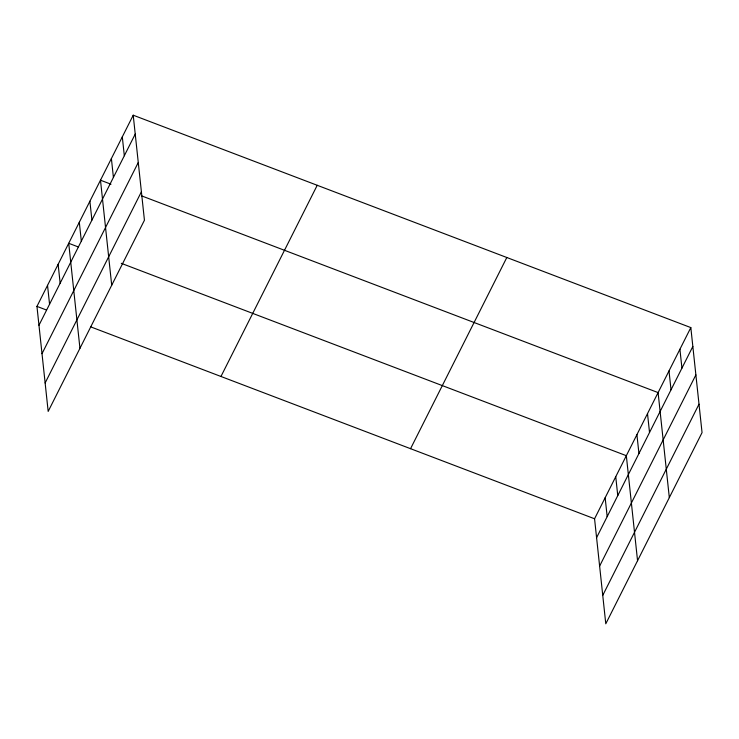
<?xml version="1.0" encoding="UTF-8"?>
<svg xmlns="http://www.w3.org/2000/svg" width="739" height="739" viewBox="0 0 739 739"><rect width="100%" height="100%" fill="white"/><g stroke="black" fill="none" stroke-linecap="round" stroke-linejoin="round"><path stroke-width="1.11" d="M133.214 115.201L144.438 220.222L48.174 411.411L36.95 306.389L133.214 115.201L690.826 327.589L702.05 432.611L605.786 623.799L594.562 518.778L690.826 327.589M38.964 325.271L135.228 134.082M42.003 353.695L138.267 162.506M45.134 382.978L141.398 191.798M220.961 376.474L317.225 185.286M410.551 448.693L506.815 257.505M596.585 537.659L692.84 346.471M599.625 566.083L695.879 374.895M602.747 595.375L699.011 404.187M110.998 184.205L100.486 180.205L111.709 285.226M141.491 195.826L658.098 392.594L669.322 497.615M78.177 246.9L68.718 243.297L79.941 348.318M121.288 263.324L626.33 455.686L637.554 560.707M36.95 306.389L46.409 309.992M90.574 326.814L594.562 518.778M679.917 349.261L681.931 368.142M669.007 370.923L671.021 389.804M647.512 413.628L649.526 432.509M636.916 434.652L638.939 453.534M615.744 476.72L617.758 495.592M605.158 497.744L607.172 516.626M122.305 136.872L124.318 155.744M111.395 158.534L113.409 177.415M89.89 201.239L91.913 220.111M79.304 222.263L81.327 241.145M58.132 264.331L60.145 283.203M47.536 285.356L49.559 304.237"/></g></svg>
